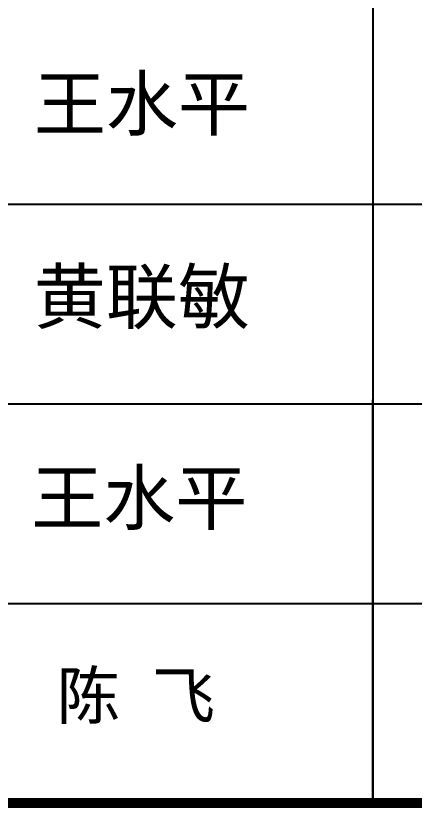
# Model space of a CAD drawing. Extents: x 343352 to 432452, y 769729 to 1078684.
# Drawn here: x 428101 to 429799, y 825067 to 828441 of the extents above; entities that cross this region are included whole.
import ezdxf

# ---------------------------------------------------------------- set-up
doc = ezdxf.new("R2010")
doc.units = 0
doc.header["$LTSCALE"] = 1000
doc.header["$MEASUREMENT"] = 0
doc.layers.add('PUB_TEXT', color=7, linetype='Continuous')
doc.layers.add('PUB_TITLE', color=4, linetype='Continuous')
doc.styles.add('TQ', font='')
doc.styles.get('TQ').set_extended_font_data('SimSun')

msp = doc.modelspace()

# ---------------------------------------------------------------- linework, layer by layer
at = {"layer": 'PUB_TITLE'}
for p, q in [((429623.1, 825088.1), (429623.5, 831038)), ((429623.5, 825088.1), (429623.5, 831038)), ((425840.8, 827638.3), (431450.7, 827638)), ((425841, 827638.1), (431451, 827638.1)), ((425840.7, 826788.3), (431450.7, 826788)), ((425841, 826788.1), (431451, 826788.1)), ((425840.7, 825938.3), (431450.6, 825938)), ((425841, 825938.1), (431451, 825938.1)), ((425840.6, 825088.3), (431450.6, 825088))]:
    msp.add_line(p, q, dxfattribs=at)
at = {"layer": 'PUB_TITLE', "lineweight": 40, "const_width": 42.5, "elevation": 0}
msp.add_lwpolyline([(425840.6, 825088.3), (431450.6, 825088)], dxfattribs=at)

# ---------------------------------------------------------------- texts
at = {"layer": 'PUB_TEXT', "style": 'TQ'}
for s, height, p in [('王水平', 225.35, (428177.3, 827954.6)), ('黄联敏', 225.35, (428177.3, 827132.4)), ('王水平', 225.35, (428166, 826276, -353913.7)), ('陈 飞', 198, (428275.6, 825446.9))]:
    msp.add_text(s, height=height, dxfattribs=at).set_placement(p)

doc.saveas('drawing.dxf')
